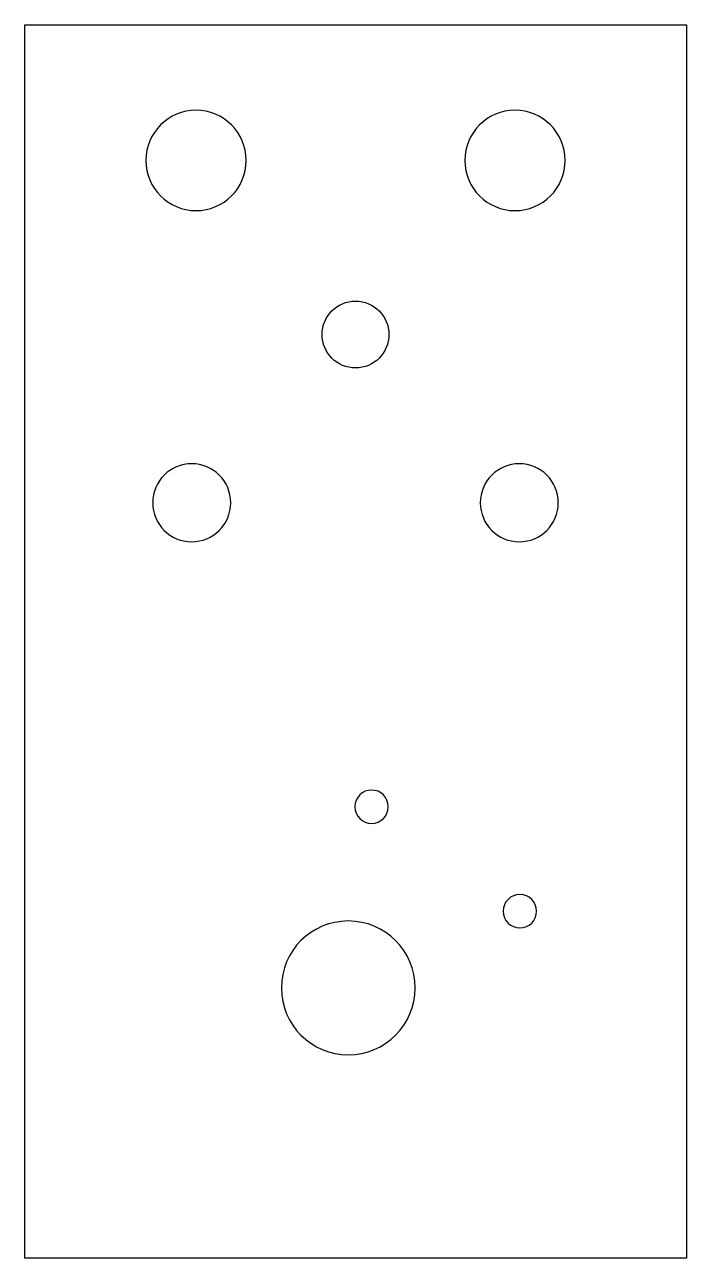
# Model space of a CAD drawing. Header units: millimetres. Extents: x 0 to 59, y -111 to 0.
import ezdxf

# ---------------------------------------------------------------- set-up
doc = ezdxf.new("R2010")
doc.units = ezdxf.units.MM
doc.layers.get('0').update_dxf_attribs({"linetype": 'CONTINUOUS'})

msp = doc.modelspace()

# ---------------------------------------------------------------- linework, layer by layer
msp.add_lwpolyline([(0, 0), (59.34, 0), (59.34, -110.67), (0, -110.67)], close=True)
at = {"extrusion": (0, 0, -1)}
for centre, radius in [((-15.37, -12.18), 4.5), ((-43.97, -12.18), 4.5), ((-14.98, -42.89), 3.5), ((-44.36, -42.89), 3.5), ((-31.11, -70.16), 1.5), ((-44.41, -79.53), 1.5), ((-29.02, -86.41), 6)]:
    msp.add_circle(centre, radius, dxfattribs=at)
msp.add_circle((29.67, -27.8), 3)

doc.saveas('drawing.dxf')
